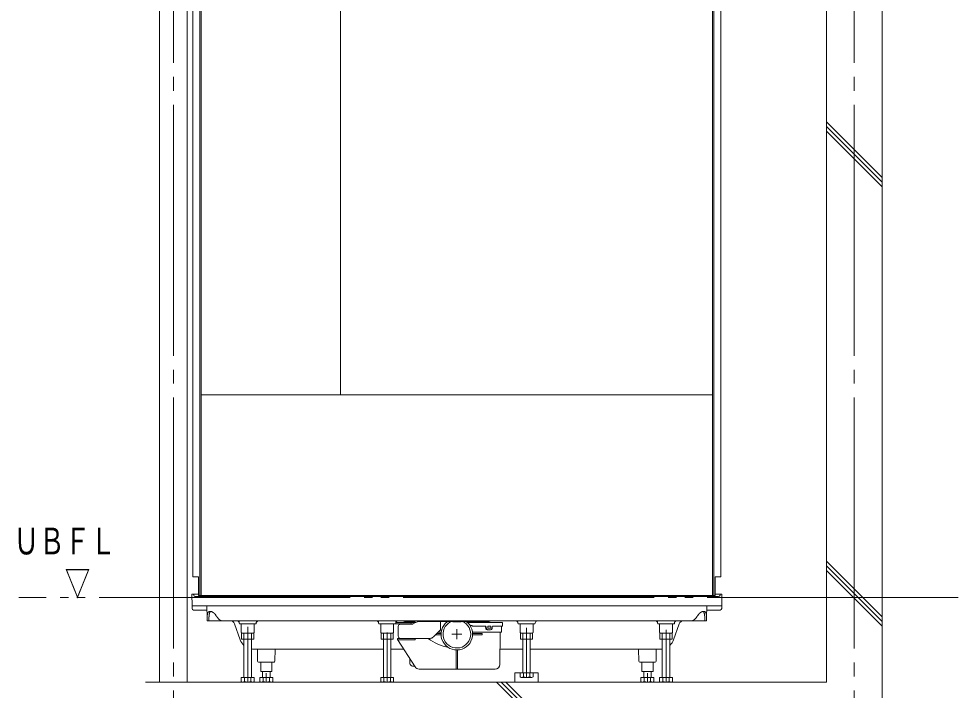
# Model space of a CAD drawing. Units: millimetres on the paper. Extents: x -305 to 305, y -152 to 152.
# Drawn here: x -142.6 to -75.2, y -98 to -49.9 of the extents above; entities that cross this region are included whole.
import ezdxf
from ezdxf.enums import TextEntityAlignment as Align

# ---------------------------------------------------------------- set-up
doc = ezdxf.new("R2010")
doc.units = ezdxf.units.MM
doc.linetypes.add('LONG_CHAIN', pattern=[21, 18, -1, 1, -1])
doc.linetypes.add('LONG_DOUBLE_CHAIN', pattern=[21.8, 18, -1, 0.6, -0.6, 0.6, -1])
doc.layers.add('0-1_VIEW0001', color=7, linetype='Continuous', lineweight=9)
doc.styles.add('ＭＳ ゴシック', font='')
doc.styles.get('ＭＳ ゴシック').set_extended_font_data('MS Gothic')

msp = doc.modelspace()

# ---------------------------------------------------------------- linework, layer by layer
at = {"layer": '0-1_VIEW0001'}
for p, q in [((-132.518, -14.02), (-132.518, -97.42)), ((-130.518, -14.02), (-130.518, -97.42)), ((-84.684, -14.02), (-84.684, -97.42)), ((-80.684, -14.02), (-80.684, -102.42)), ((-130.118, -25.187), (-130.118, -89.887)), ((-129.618, -25.287), (-129.618, -91.22)), ((-129.518, -25.187), (-129.518, -91.22)), ((-119.518, -25.187), (-119.518, -76.82)), ((-92.851, -25.187), (-92.851, -91.22)), ((-92.751, -25.287), (-92.751, -91.22)), ((-92.251, -25.187), (-92.251, -89.887)), ((-80.686, -61.242), (-84.686, -57.242)), ((-80.686, -61.575), (-84.686, -57.575)), ((-80.686, -61.908), (-84.686, -57.908)), ((-129.518, -76.82), (-92.851, -76.82)), ((-80.686, -92.754), (-84.686, -88.754)), ((-80.686, -93.087), (-84.686, -89.087)), ((-80.686, -93.421), (-84.686, -89.421)), ((-130.118, -89.887), (-129.718, -89.887)), ((-129.718, -89.887), (-129.718, -91.22)), ((-92.651, -89.887), (-92.651, -91.22)), ((-92.651, -89.887), (-92.251, -89.887)), ((-130.193, -91.12), (-129.718, -91.12)), ((-130.059, -91.153), (-130.059, -91.189)), ((-92.411, -91.287), (-129.974, -91.287)), ((-92.651, -91.22), (-129.718, -91.22)), ((-92.651, -91.12), (-92.176, -91.12)), ((-92.31, -91.153), (-92.311, -91.189)), ((-92.176, -91.12), (-92.277, -91.12)), ((-130.178, -91.954), (-130.175, -92.155)), ((-130.075, -92.254), (-129.1, -92.254)), ((-129.105, -91.954), (-129.09, -92.783)), ((-93.264, -91.954), (-93.279, -92.783)), ((-92.294, -92.254), (-93.27, -92.254)), ((-92.194, -92.155), (-92.191, -91.954)), ((-129.089, -92.89), (-129.09, -92.783)), ((-128.964, -92.89), (-128.962, -92.783)), ((-128.527, -92.563), (-128.446, -92.675)), ((-128.36, -92.783), (-128.278, -92.89)), ((-94.01, -92.783), (-94.091, -92.89)), ((-93.842, -92.563), (-93.923, -92.675)), ((-93.405, -92.89), (-93.407, -92.783)), ((-93.281, -92.89), (-93.279, -92.783)), ((-128.014, -93.02), (-94.356, -93.02)), ((-126.732, -94.387), (-127.138, -93.242)), ((-126.805, -93.02), (-126.803, -93.188)), ((-126.736, -93.254), (-126.185, -93.254)), ((-126.647, -93.254), (-126.647, -93.875)), ((-125.634, -93.254), (-126.185, -93.254)), ((-125.723, -93.254), (-125.723, -93.875)), ((-125.564, -93.02), (-125.567, -93.188)), ((-116.805, -93.02), (-116.803, -93.188)), ((-116.736, -93.254), (-116.185, -93.254)), ((-116.647, -93.254), (-116.647, -93.875)), ((-115.634, -93.254), (-116.185, -93.254)), ((-115.723, -93.254), (-115.723, -93.875)), ((-115.568, -93.22), (-115.568, -93.187)), ((-115.564, -93.02), (-115.567, -93.188)), ((-114.136, -93.154), (-115.535, -93.154)), ((-114.459, -93.254), (-115.535, -93.254)), ((-115.385, -94.12), (-115.385, -93.437)), ((-115.218, -93.27), (-114.409, -93.27)), ((-115.008, -93.154), (-114.991, -93.136)), ((-114.873, -93.087), (-114.268, -93.087)), ((-114.468, -93.27), (-114.468, -93.254)), ((-114.459, -93.254), (-114.459, -93.154)), ((-114.334, -93.253), (-114.038, -93.104)), ((-113.963, -93.087), (-112.368, -93.087)), ((-113.506, -93.074), (-111.491, -93.074)), ((-112.351, -93.074), (-112.351, -93.684)), ((-111.461, -93.104), (-111.482, -93.083)), ((-111.438, -93.114), (-110.932, -93.114)), ((-110.888, -93.083), (-110.908, -93.104)), ((-110.864, -93.074), (-108.864, -93.074)), ((-110.417, -93.154), (-107.935, -93.154)), ((-110.101, -93.354), (-110.245, -93.354)), ((-110.085, -93.37), (-110.085, -93.387)), ((-109.142, -93.404), (-110.068, -93.404)), ((-109.124, -93.46), (-109.104, -93.595)), ((-109.076, -93.461), (-109.056, -93.595)), ((-108.971, -93.547), (-108.971, -93.44)), ((-108.753, -93.424), (-108.955, -93.424)), ((-108.753, -93.564), (-108.955, -93.564)), ((-108.737, -93.547), (-108.737, -93.44)), ((-108.646, -93.462), (-108.662, -93.592)), ((-107.918, -93.404), (-108.58, -93.404)), ((-107.985, -93.404), (-107.985, -93.837)), ((-107.901, -93.187), (-107.901, -93.387)), ((-106.736, -93.254), (-106.185, -93.254)), ((-106.647, -93.254), (-106.647, -93.875)), ((-105.634, -93.254), (-106.185, -93.254)), ((-105.723, -93.254), (-105.723, -93.875)), ((-105.567, -93.184), (-105.567, -93.188)), ((-96.805, -93.02), (-96.803, -93.188)), ((-96.736, -93.254), (-96.185, -93.254)), ((-96.647, -93.254), (-96.647, -93.875)), ((-95.634, -93.254), (-96.185, -93.254)), ((-95.723, -93.254), (-95.723, -93.875)), ((-95.637, -94.387), (-95.232, -93.242)), ((-95.564, -93.02), (-95.567, -93.188)), ((-93.403, -93.02), (-94.356, -93.02)), ((-93.283, -93.02), (-93.403, -93.02)), ((-126.568, -93.92), (-126.647, -93.875)), ((-126.568, -93.92), (-125.801, -93.92)), ((-126.451, -93.92), (-126.451, -97.087)), ((-125.918, -93.92), (-125.918, -97.087)), ((-125.723, -93.875), (-125.801, -93.92)), ((-125.751, -93.92), (-125.751, -94.354)), ((-116.568, -93.92), (-116.647, -93.875)), ((-116.568, -93.92), (-115.801, -93.92)), ((-116.451, -93.92), (-116.451, -97.087)), ((-115.918, -93.92), (-115.918, -97.087)), ((-115.723, -93.875), (-115.801, -93.92)), ((-115.751, -93.92), (-115.751, -94.354)), ((-115.418, -94.304), (-114.171, -94.304)), ((-115.218, -94.287), (-113.106, -94.287)), ((-114.635, -94.287), (-114.635, -94.304)), ((-114.171, -94.287), (-113.106, -94.287)), ((-114.171, -94.287), (-114.171, -94.387)), ((-112.351, -93.67), (-112.87, -94.189)), ((-112.71, -94.029), (-112.317, -94.029)), ((-112.626, -93.945), (-112.317, -93.945)), ((-112.535, -93.854), (-112.31, -93.854)), ((-112.335, -93.7), (-112.281, -93.7)), ((-108.001, -93.854), (-110.059, -93.854)), ((-109.364, -93.945), (-110.052, -93.945)), ((-109.364, -94.029), (-110.052, -94.029)), ((-109.364, -93.945), (-109.364, -94.029)), ((-109.005, -93.68), (-108.762, -93.68)), ((-108.086, -93.87), (-108.106, -96.156)), ((-106.568, -93.92), (-106.647, -93.875)), ((-106.568, -93.92), (-105.801, -93.92)), ((-106.451, -93.92), (-106.451, -96.754)), ((-105.918, -93.92), (-105.918, -96.754)), ((-105.723, -93.875), (-105.801, -93.92)), ((-105.751, -93.92), (-105.751, -94.354)), ((-96.568, -93.92), (-96.647, -93.875)), ((-96.568, -93.92), (-95.801, -93.92)), ((-96.451, -93.92), (-96.451, -97.087)), ((-95.918, -93.92), (-95.918, -97.087)), ((-95.723, -93.875), (-95.801, -93.92)), ((-95.751, -93.92), (-95.751, -94.354)), ((-125.751, -94.354), (-126.618, -94.354)), ((-115.751, -94.354), (-116.618, -94.354)), ((-115.451, -94.337), (-115.451, -94.354)), ((-115.446, -94.372), (-114.179, -96.334)), ((-115.418, -94.387), (-114.171, -94.387)), ((-105.751, -94.354), (-106.618, -94.354)), ((-95.751, -94.354), (-96.618, -94.354)), ((-125.847, -95.054), (-116.451, -95.054)), ((-125.472, -95.921), (-125.487, -95.054)), ((-124.216, -95.054), (-124.231, -95.921)), ((-115.006, -95.054), (-115.908, -95.054)), ((-111.235, -95.119), (-111.235, -96.487)), ((-111.135, -95.119), (-111.135, -96.487)), ((-106.451, -95.054), (-108.096, -95.054)), ((-96.451, -95.054), (-105.918, -95.054)), ((-98.153, -95.054), (-98.138, -95.921)), ((-96.898, -95.921), (-96.883, -95.054)), ((-124.298, -95.987), (-125.405, -95.987)), ((-125.251, -96.654), (-125.251, -95.987)), ((-114.551, -96.087), (-114.551, -95.757)), ((-114.368, -96.27), (-114.22, -96.27)), ((-98.072, -95.987), (-97.031, -95.987)), ((-97.918, -96.654), (-97.918, -95.987)), ((-97.118, -96.654), (-97.118, -95.987)), ((-97.031, -95.987), (-96.964, -95.987)), ((-125.118, -96.654), (-125.118, -97.087)), ((-124.585, -96.654), (-124.585, -97.087)), ((-113.9, -96.487), (-108.439, -96.487)), ((-107.018, -96.754), (-107.018, -97.42)), ((-105.351, -96.754), (-107.018, -96.754)), ((-106.647, -96.754), (-106.647, -97.042)), ((-105.723, -96.754), (-106.647, -96.754)), ((-106.416, -96.754), (-106.416, -97.042)), ((-105.954, -96.754), (-105.954, -97.042)), ((-105.723, -96.754), (-105.723, -97.042)), ((-105.351, -96.754), (-105.351, -97.42)), ((-97.118, -96.654), (-97.918, -96.654)), ((-97.785, -96.654), (-97.785, -97.087)), ((-97.251, -96.654), (-97.251, -97.087)), ((-133.519, -97.42), (-84.684, -97.42)), ((-126.647, -97.087), (-126.647, -97.375)), ((-125.723, -97.087), (-126.647, -97.087)), ((-126.647, -97.375), (-126.568, -97.42)), ((-125.801, -97.42), (-126.568, -97.42)), ((-126.416, -97.087), (-126.416, -97.375)), ((-125.954, -97.087), (-125.954, -97.375)), ((-125.801, -97.42), (-125.723, -97.375)), ((-125.723, -97.087), (-125.723, -97.375)), ((-125.313, -97.087), (-125.313, -97.375)), ((-124.389, -97.087), (-125.313, -97.087)), ((-125.313, -97.375), (-125.235, -97.42)), ((-124.468, -97.42), (-125.235, -97.42)), ((-125.082, -97.087), (-125.082, -97.375)), ((-124.62, -97.087), (-124.62, -97.375)), ((-124.468, -97.42), (-124.389, -97.375)), ((-124.389, -97.087), (-124.389, -97.375)), ((-116.647, -97.087), (-116.647, -97.375)), ((-115.723, -97.087), (-116.647, -97.087)), ((-116.647, -97.375), (-116.568, -97.42)), ((-115.801, -97.42), (-116.568, -97.42)), ((-116.416, -97.087), (-116.416, -97.375)), ((-115.954, -97.087), (-115.954, -97.375)), ((-115.801, -97.42), (-115.723, -97.375)), ((-115.723, -97.087), (-115.723, -97.375)), ((-108.342, -97.42), (-103.342, -102.42)), ((-108.009, -97.42), (-103.009, -102.42)), ((-107.675, -97.42), (-102.675, -102.42)), ((-107.018, -97.42), (-105.351, -97.42)), ((-106.647, -97.042), (-106.568, -97.087)), ((-105.801, -97.087), (-106.568, -97.087)), ((-105.801, -97.087), (-105.723, -97.042)), ((-97.98, -97.087), (-97.98, -97.375)), ((-97.056, -97.087), (-97.98, -97.087)), ((-97.98, -97.375), (-97.901, -97.42)), ((-97.135, -97.42), (-97.901, -97.42)), ((-97.749, -97.087), (-97.749, -97.375)), ((-97.287, -97.087), (-97.287, -97.375)), ((-97.135, -97.42), (-97.056, -97.375)), ((-97.056, -97.087), (-97.056, -97.375)), ((-96.647, -97.087), (-96.647, -97.375)), ((-95.723, -97.087), (-96.647, -97.087)), ((-96.647, -97.375), (-96.568, -97.42)), ((-95.801, -97.42), (-96.568, -97.42)), ((-96.416, -97.087), (-96.416, -97.375)), ((-95.954, -97.087), (-95.954, -97.375)), ((-95.801, -97.42), (-95.723, -97.375)), ((-95.723, -97.087), (-95.723, -97.375))]:
    msp.add_line(p, q, dxfattribs=at)
at = {"layer": '0-1_VIEW0001', "linetype": 'LONG_CHAIN'}
for p, q in [((-131.518, -14.02), (-131.518, -102.42)), ((-82.685, -14.02), (-82.685, -102.42)), ((-126.185, -97.457), (-126.185, -93.455)), ((-111.185, -93.623), (-111.185, -94.351)), ((-106.185, -97.124), (-106.185, -93.542)), ((-116.185, -97.457), (-116.185, -93.875)), ((-110.821, -93.987), (-111.549, -93.987)), ((-96.185, -93.673), (-96.185, -97.42)), ((-124.851, -96.773), (-124.851, -97.42)), ((-97.518, -96.773), (-97.518, -97.42))]:
    msp.add_line(p, q, dxfattribs=at)
at = {"layer": '0-1_VIEW0001', "linetype": 'LONG_DOUBLE_CHAIN'}
msp.add_line((-75.23, -91.354), (-142.598, -91.354), dxfattribs=at)
at = {"layer": '0-1_VIEW0001'}
for points in [[(-130.193, -91.12), (-130.178, -91.954), (-129.845, -91.954), (-92.524, -91.954)], [(-92.176, -91.12), (-92.191, -91.954), (-92.524, -91.954)], [(-129.075, -92.563), (-129.076, -92.574), (-129.078, -92.585), (-129.079, -92.597), (-129.081, -92.608), (-129.082, -92.619), (-129.083, -92.631), (-129.084, -92.642), (-129.085, -92.653), (-129.086, -92.664), (-129.087, -92.675), (-129.088, -92.686), (-129.089, -92.697), (-129.089, -92.708), (-129.089, -92.719), (-129.09, -92.73), (-129.09, -92.74), (-129.09, -92.751), (-129.09, -92.762), (-129.09, -92.773), (-129.09, -92.783)], [(-129.086, -93.02), (-129.086, -93.015), (-129.087, -92.998), (-129.087, -92.971), (-129.088, -92.935), (-129.089, -92.89)], [(-128.988, -92.384), (-128.991, -92.387), (-128.995, -92.39), (-128.998, -92.393), (-129.002, -92.396), (-129.005, -92.399), (-129.008, -92.402), (-129.011, -92.405), (-129.015, -92.408), (-129.018, -92.412), (-129.02, -92.415), (-129.023, -92.419), (-129.026, -92.423), (-129.029, -92.426), (-129.031, -92.43), (-129.034, -92.434), (-129.036, -92.438), (-129.039, -92.443), (-129.041, -92.447), (-129.043, -92.451), (-129.046, -92.456), (-129.048, -92.46), (-129.05, -92.465), (-129.053, -92.474), (-129.056, -92.483), (-129.059, -92.492), (-129.062, -92.502), (-129.064, -92.511), (-129.066, -92.521), (-129.069, -92.532), (-129.071, -92.542), (-129.073, -92.552), (-129.075, -92.563)], [(-128.791, -92.368), (-128.802, -92.365), (-128.807, -92.364), (-128.813, -92.362), (-128.818, -92.361), (-128.824, -92.36), (-128.829, -92.359), (-128.835, -92.358), (-128.84, -92.357), (-128.846, -92.356), (-128.851, -92.355), (-128.856, -92.355), (-128.861, -92.354), (-128.866, -92.354), (-128.872, -92.354), (-128.877, -92.354), (-128.882, -92.354), (-128.887, -92.354), (-128.892, -92.354), (-128.897, -92.354), (-128.901, -92.354), (-128.906, -92.355), (-128.911, -92.355), (-128.916, -92.356), (-128.921, -92.357), (-128.926, -92.358), (-128.931, -92.359), (-128.936, -92.36), (-128.941, -92.362), (-128.945, -92.363), (-128.95, -92.365), (-128.954, -92.367), (-128.959, -92.368), (-128.963, -92.37), (-128.967, -92.372), (-128.972, -92.374), (-128.976, -92.377), (-128.98, -92.379), (-128.984, -92.382), (-128.988, -92.384)], [(-128.964, -92.89), (-128.965, -92.935), (-128.966, -92.971), (-128.966, -92.998), (-128.966, -93.015), (-128.966, -93.02)], [(-128.943, -92.563), (-128.944, -92.574), (-128.946, -92.585), (-128.947, -92.597), (-128.949, -92.608), (-128.95, -92.619), (-128.951, -92.63), (-128.953, -92.641), (-128.954, -92.653), (-128.955, -92.664), (-128.956, -92.675), (-128.957, -92.686), (-128.958, -92.697), (-128.959, -92.708), (-128.959, -92.719), (-128.96, -92.729), (-128.96, -92.74), (-128.961, -92.751), (-128.961, -92.762), (-128.962, -92.773), (-128.962, -92.783)], [(-128.821, -92.362), (-128.826, -92.364), (-128.832, -92.366), (-128.837, -92.368), (-128.842, -92.371), (-128.847, -92.373), (-128.852, -92.375), (-128.856, -92.378), (-128.861, -92.381), (-128.866, -92.384), (-128.87, -92.387), (-128.876, -92.392), (-128.882, -92.398), (-128.887, -92.404), (-128.892, -92.41), (-128.897, -92.417), (-128.901, -92.425), (-128.905, -92.432), (-128.909, -92.44), (-128.913, -92.448), (-128.916, -92.457), (-128.919, -92.467), (-128.923, -92.477), (-128.926, -92.487), (-128.928, -92.497), (-128.931, -92.508), (-128.933, -92.519), (-128.936, -92.53), (-128.938, -92.541), (-128.94, -92.552), (-128.943, -92.563)], [(-128.527, -92.563), (-128.532, -92.556), (-128.538, -92.549), (-128.543, -92.542), (-128.548, -92.536), (-128.554, -92.529), (-128.559, -92.523), (-128.565, -92.516), (-128.57, -92.51), (-128.576, -92.503), (-128.582, -92.497), (-128.587, -92.492), (-128.592, -92.487), (-128.597, -92.482), (-128.602, -92.477), (-128.608, -92.473), (-128.613, -92.468), (-128.619, -92.464), (-128.624, -92.459), (-128.63, -92.455), (-128.635, -92.45), (-128.641, -92.446), (-128.646, -92.442), (-128.652, -92.438), (-128.658, -92.434), (-128.663, -92.43), (-128.669, -92.426), (-128.675, -92.423), (-128.681, -92.419), (-128.686, -92.415), (-128.692, -92.412), (-128.703, -92.406), (-128.714, -92.4), (-128.725, -92.394), (-128.736, -92.389), (-128.747, -92.384), (-128.758, -92.38), (-128.769, -92.375), (-128.78, -92.372), (-128.791, -92.368)], [(-128.36, -92.783), (-128.369, -92.773), (-128.377, -92.762), (-128.386, -92.751), (-128.395, -92.74), (-128.404, -92.729), (-128.412, -92.718), (-128.421, -92.708), (-128.43, -92.697), (-128.438, -92.686), (-128.446, -92.675)], [(-94.01, -92.783), (-94.001, -92.773), (-93.992, -92.762), (-93.983, -92.751), (-93.975, -92.74), (-93.966, -92.729), (-93.957, -92.718), (-93.948, -92.708), (-93.94, -92.697), (-93.931, -92.686), (-93.923, -92.675)], [(-93.842, -92.563), (-93.837, -92.556), (-93.832, -92.549), (-93.826, -92.542), (-93.821, -92.536), (-93.816, -92.529), (-93.81, -92.523), (-93.805, -92.516), (-93.799, -92.51), (-93.793, -92.503), (-93.788, -92.497), (-93.783, -92.492), (-93.777, -92.487), (-93.772, -92.482), (-93.767, -92.477), (-93.762, -92.473), (-93.756, -92.468), (-93.751, -92.464), (-93.745, -92.459), (-93.74, -92.455), (-93.734, -92.45), (-93.729, -92.446), (-93.723, -92.442), (-93.717, -92.438), (-93.712, -92.434), (-93.706, -92.43), (-93.7, -92.426), (-93.695, -92.423), (-93.689, -92.419), (-93.683, -92.415), (-93.677, -92.412), (-93.666, -92.406), (-93.655, -92.4), (-93.644, -92.394), (-93.633, -92.389), (-93.622, -92.384), (-93.611, -92.38), (-93.6, -92.375), (-93.589, -92.372), (-93.578, -92.368)], [(-93.578, -92.368), (-93.568, -92.365), (-93.562, -92.364), (-93.556, -92.362), (-93.551, -92.361), (-93.545, -92.36), (-93.54, -92.359), (-93.535, -92.358), (-93.529, -92.357), (-93.524, -92.356), (-93.519, -92.355), (-93.513, -92.355), (-93.508, -92.354), (-93.503, -92.354), (-93.498, -92.354), (-93.493, -92.354), (-93.488, -92.354), (-93.483, -92.354), (-93.478, -92.354), (-93.473, -92.354), (-93.468, -92.354), (-93.463, -92.355), (-93.458, -92.355), (-93.453, -92.356), (-93.448, -92.357), (-93.443, -92.358), (-93.438, -92.359), (-93.433, -92.36), (-93.429, -92.362), (-93.424, -92.363), (-93.419, -92.365), (-93.415, -92.367), (-93.411, -92.368), (-93.406, -92.37), (-93.402, -92.372), (-93.398, -92.374), (-93.394, -92.377), (-93.39, -92.379), (-93.386, -92.382), (-93.382, -92.384)], [(-93.548, -92.362), (-93.543, -92.364), (-93.538, -92.366), (-93.533, -92.368), (-93.528, -92.371), (-93.523, -92.373), (-93.518, -92.375), (-93.513, -92.378), (-93.508, -92.381), (-93.504, -92.384), (-93.499, -92.387), (-93.493, -92.392), (-93.488, -92.398), (-93.483, -92.404), (-93.478, -92.41), (-93.473, -92.417), (-93.468, -92.425), (-93.464, -92.432), (-93.46, -92.44), (-93.457, -92.448), (-93.453, -92.457), (-93.45, -92.467), (-93.447, -92.477), (-93.444, -92.487), (-93.441, -92.497), (-93.438, -92.508), (-93.436, -92.519), (-93.434, -92.53), (-93.431, -92.541), (-93.429, -92.552), (-93.427, -92.563)], [(-93.427, -92.563), (-93.425, -92.574), (-93.424, -92.585), (-93.422, -92.597), (-93.421, -92.608), (-93.419, -92.619), (-93.418, -92.63), (-93.417, -92.641), (-93.415, -92.653), (-93.414, -92.664), (-93.413, -92.675), (-93.412, -92.686), (-93.412, -92.697), (-93.411, -92.708), (-93.41, -92.719), (-93.41, -92.729), (-93.409, -92.74), (-93.408, -92.751), (-93.408, -92.762), (-93.408, -92.773), (-93.407, -92.783)], [(-93.405, -92.89), (-93.405, -92.935), (-93.404, -92.971), (-93.403, -92.998), (-93.403, -93.015), (-93.403, -93.02)], [(-93.382, -92.384), (-93.378, -92.387), (-93.374, -92.39), (-93.371, -92.393), (-93.368, -92.396), (-93.364, -92.399), (-93.361, -92.402), (-93.358, -92.405), (-93.355, -92.408), (-93.352, -92.412), (-93.349, -92.415), (-93.346, -92.419), (-93.343, -92.423), (-93.341, -92.426), (-93.338, -92.43), (-93.335, -92.434), (-93.333, -92.438), (-93.331, -92.443), (-93.328, -92.447), (-93.326, -92.451), (-93.324, -92.456), (-93.322, -92.46), (-93.32, -92.465), (-93.316, -92.474), (-93.313, -92.483), (-93.31, -92.492), (-93.308, -92.502), (-93.305, -92.511), (-93.303, -92.521), (-93.301, -92.532), (-93.299, -92.542), (-93.296, -92.552), (-93.294, -92.563)], [(-93.294, -92.563), (-93.293, -92.574), (-93.292, -92.585), (-93.29, -92.597), (-93.289, -92.608), (-93.287, -92.619), (-93.286, -92.631), (-93.285, -92.642), (-93.284, -92.653), (-93.283, -92.664), (-93.282, -92.675), (-93.281, -92.686), (-93.281, -92.697), (-93.28, -92.708), (-93.28, -92.719), (-93.28, -92.73), (-93.279, -92.74), (-93.279, -92.751), (-93.279, -92.762), (-93.279, -92.773), (-93.279, -92.783)], [(-93.283, -93.02), (-93.283, -93.015), (-93.283, -92.998), (-93.282, -92.971), (-93.282, -92.935), (-93.281, -92.89)], [(-129.086, -93.02), (-128.966, -93.02), (-128.014, -93.02)], [(-125.751, -93.92), (-126.618, -93.92), (-126.618, -94.354)], [(-115.751, -93.92), (-116.618, -93.92), (-116.618, -94.354)], [(-105.751, -93.92), (-106.618, -93.92), (-106.618, -94.354)], [(-95.751, -93.92), (-96.618, -93.92), (-96.618, -94.354)], [(-125.251, -96.654), (-124.451, -96.654), (-124.451, -95.987)]]:
    msp.add_lwpolyline(points, dxfattribs=at)
for centre, radius, start, end in [((-130.092, -91.154), 0.0333, 1, 90), ((-129.959, -91.187), 0.1, 181, 270), ((-92.411, -91.187), 0.1, 270, 359), ((-92.277, -91.154), 0.0333, 90, 179), ((-130.075, -92.154), 0.1, 180.99998, 270), ((-92.294, -92.154), 0.1, 270, 359), ((-128.014, -92.687), 0.333, 217.52512, 270), ((-94.356, -92.687), 0.333, 270, 322.47488), ((-127.452, -93.354), 0.333, 19.50245, 90), ((-126.969, -93.187), 0.167, 1.00003, 90), ((-126.736, -93.187), 0.0667, 181.00003, 270), ((-125.634, -93.187), 0.0667, 270, 358.99997), ((-125.4, -93.187), 0.167, 90, 178.99997), ((-116.969, -93.187), 0.167, 0.99991, 90), ((-116.736, -93.187), 0.0667, 180.99991, 270), ((-115.634, -93.187), 0.0667, 270, 358.99997), ((-115.535, -93.187), 0.0333, 90, 180), ((-115.535, -93.22), 0.0333, 180, 270), ((-115.4, -93.187), 0.167, 90, 178.99997), ((-115.218, -93.437), 0.167, 90, 180), ((-115.193, -93.104), 0.167, 270, 295.84193), ((-114.873, -93.254), 0.167, 90, 135.33385), ((-114.409, -93.104), 0.167, 270, 296.54316), ((-114.268, -93.254), 0.167, 37.07373, 90), ((-113.963, -93.254), 0.167, 90, 116.54316), ((-113.506, -92.854), 0.22, 229.25095, 270), ((-112.407, -93.249), 0.167, 70.37334, 76.35592), ((-111.185, -93.987), 1.133, 128.33042, 53.69556), ((-111.185, -93.987), 0.992, 117.64798, 67.02848), ((-111.505, -93.107), 0.0333, 45, 90), ((-111.438, -93.08), 0.0333, 225, 270), ((-110.932, -93.08), 0.0333, 270, 315), ((-110.864, -93.107), 0.0333, 90, 135), ((-110.101, -93.37), 0.0167, 0, 90), ((-110.068, -93.387), 0.0167, 180, 270), ((-109.19, -93.47), 0.0667, 8.39839, 90), ((-109.142, -93.47), 0.0667, 8.38503, 90), ((-109.005, -93.58), 0.1, 188.39839, 270), ((-108.958, -93.58), 0.1, 188.38503, 270), ((-108.955, -93.44), 0.0167, 90, 180), ((-108.955, -93.547), 0.0167, 180, 270), ((-108.864, -92.854), 0.22, 270, 310.74905), ((-108.762, -93.58), 0.1, 270, 352.97975), ((-108.753, -93.44), 0.0167, 0, 90), ((-108.753, -93.547), 0.0167, 270, 0), ((-108.58, -93.47), 0.0667, 90, 172.97975), ((-107.935, -93.187), 0.0333, 0, 90), ((-107.918, -93.387), 0.0167, 270, 0), ((-106.969, -93.187), 0.167, 1.00003, 90), ((-106.736, -93.187), 0.0667, 181.00003, 270), ((-105.634, -93.187), 0.0667, 270, 359.00009), ((-105.4, -93.187), 0.167, 90, 179.00009), ((-96.969, -93.187), 0.167, 1.00003, 90), ((-96.736, -93.187), 0.0667, 181.00003, 270), ((-95.634, -93.187), 0.0667, 270, 358.99997), ((-95.4, -93.187), 0.167, 90, 178.99997), ((-94.918, -93.354), 0.333, 90, 160.49755), ((-115.418, -94.337), 0.0333, 90, 180), ((-115.218, -94.12), 0.167, 180, 270), ((-111.185, -91.68), 3.324, 231.66198, 259.62232), ((-113.106, -93.954), 0.333, 270, 315), ((-112.335, -93.684), 0.0167, 180, 270), ((-108.069, -93.87), 0.0167, 90, 179.5), ((-108.001, -93.837), 0.0167, 270, 0), ((-125.789, -94.054), 1, 199.50245, 228.55519), ((-115.418, -94.354), 0.0333, 180, 270), ((-111.688, -94.709), 0.0033, 235.11231, 0), ((-96.58, -94.054), 1, 311.44481, 340.49755), ((-125.789, -94.054), 1, 262.61418, 267.06013), ((-96.58, -94.054), 1, 269.97925, 277.38582), ((-125.405, -95.92), 0.0667, 181, 270), ((-124.298, -95.92), 0.0667, 270, 359), ((-114.368, -96.087), 0.183, 180, 270), ((-113.899, -96.154), 0.333, 212.85308, 270), ((-108.439, -96.154), 0.333, 270, 359.5), ((-98.072, -95.92), 0.0667, 181, 270), ((-96.964, -95.92), 0.0667, 270, 359), ((-126.574, -97.12), 0.3, 271.20516, 301.93849), ((-126.185, -96.809), 0.611, 247.78221, 292.21882), ((-125.795, -97.12), 0.3, 238.06151, 268.79484), ((-125.241, -97.12), 0.3, 271.20516, 301.93849), ((-124.851, -96.809), 0.611, 247.78221, 292.21882), ((-124.462, -97.12), 0.3, 238.06151, 268.79484), ((-116.574, -97.12), 0.3, 271.20516, 301.93849), ((-116.185, -96.809), 0.611, 247.78221, 292.21882), ((-115.795, -97.12), 0.3, 238.06151, 268.79484), ((-106.574, -96.787), 0.3, 271.20516, 301.93849), ((-106.185, -96.476), 0.611, 247.78221, 292.21882), ((-105.795, -96.787), 0.3, 238.06151, 268.79484), ((-97.908, -97.12), 0.3, 271.20516, 301.93849), ((-97.518, -96.809), 0.611, 247.78221, 292.21882), ((-97.128, -97.12), 0.3, 238.06151, 268.79484), ((-96.574, -97.12), 0.3, 271.20516, 301.93849), ((-96.185, -96.809), 0.611, 247.78221, 292.21882), ((-95.795, -97.12), 0.3, 238.06151, 268.79484)]:
    msp.add_arc(centre, radius, start, end, dxfattribs=at)

# ---------------------------------------------------------------- texts
at = {"layer": '0-1_VIEW0001', "style": 'ＭＳ ゴシック', "width": 0.7}
for s, p in [('ＵＢＦＬ', (-142.976, -88.842)), ('\u3000\u3000▽', (-142.976, -91.84))]:
    msp.add_text(s, height=1.921, dxfattribs=at).set_placement(p, align=Align.BOTTOM_LEFT)

doc.saveas('drawing.dxf')
